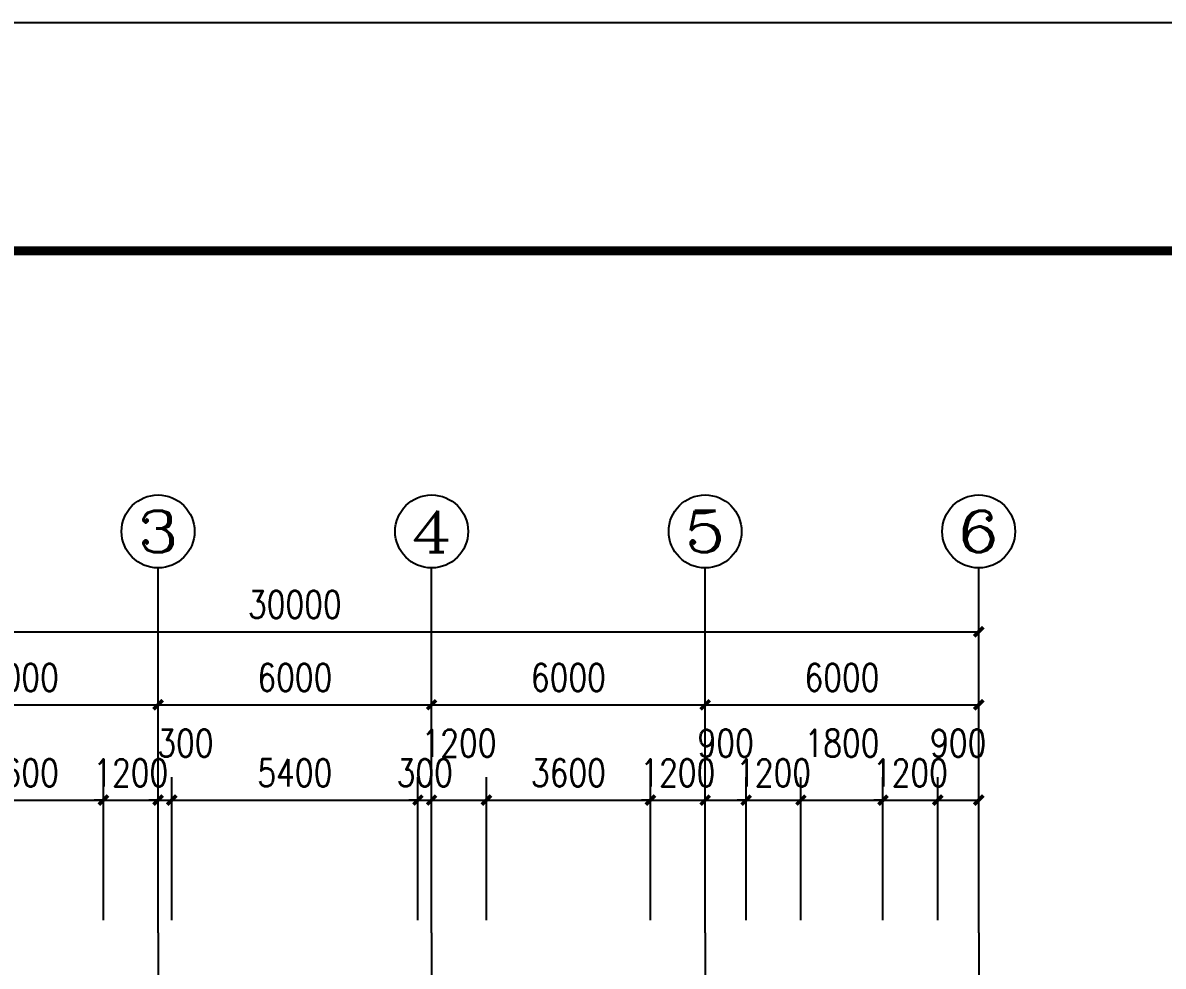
# Model space of a CAD drawing. Extents: x 31695611 to 39053694, y -59225 to 904195.
# Drawn here: x 38436940 to 38461953, y 883509 to 904195 of the extents above; entities that cross this region are included whole.
import ezdxf
from ezdxf.enums import TextEntityAlignment as Align

# ---------------------------------------------------------------- set-up
doc = ezdxf.new("R2010")
doc.units = 0
doc.header["$LTSCALE"] = 1000
doc.header["$MEASUREMENT"] = 0
doc.linetypes.add('ACAD_ISO04W100', pattern=[30.5, 24, -3, 0.5, -3])
doc.linetypes.add('DOTE', pattern=[2.42, 2, -0.2, 0.02, -0.2])
doc.layers.get('0').update_dxf_attribs({"linetype": 'CONTINUOUS'})
doc.layers.get('DEFPOINTS').update_dxf_attribs({"linetype": 'CONTINUOUS'})
for name, color, linetype in [('AXIS', 3, 'CONTINUOUS'), ('AXIS_TEXT', 7, 'CONTINUOUS'), ('DOTE', 1, 'ACAD_ISO04W100'), ('PUB_TITLE', 4, 'CONTINUOUS')]:
    doc.layers.add(name, color=color, linetype=linetype)
doc.styles.add('_TCH_AXIS', font='COMPLEX', dxfattribs={"bigfont": 'GBCBIG'})
doc.styles.add('COMPLEX', font='COMPLEX')
doc.styles.add('DIM_FONT', font='SIMPLEX.shx', dxfattribs={"width": 0.8})
doc.dimstyles.new('DIMN200', dxfattribs={"dimscale": 2, "dimtxt": 300, "dimasz": 100, "dimexe": 250, "dimexo": 300, "dimgap": 150, "dimtad": 1, "dimdec": 0, "dimzin": 0, "dimtxsty": 'DIM_FONT', "dimblk": 'ARCHTICK', "dimcen": 0.09, "dimclrt": 7, "dimazin": 3, "dimtfac": 1, "dimtdec": 0, "dimtix": 1, "dimtmove": 0, "dimatfit": 3, "dimtolj": 1, "dimtzin": 0})

# ---------------------------------------------------------------- blocks, each defined once
blk = doc.blocks.new('_ARCHTICK')
at = {"color": 0, "linetype": 'BYBLOCK', "const_width": 0.4}
blk.add_lwpolyline([(-0.5, -0.5), (0.5, 0.5)], dxfattribs=at)
blk = doc.blocks.new('*D261')
at = {"layer": 'AXIS', "color": 0}
for p, q in [((38435107, 884519), (38435107, 887651)), ((38438707, 884519), (38438707, 887651)), ((38435107, 887151), (38438707, 887151))]:
    blk.add_line(p, q, dxfattribs=at)
at = {"layer": 'DEFPOINTS', "color": 0}
for p in [(38438707, 887151), (38435107, 883919), (38438707, 883919)]:
    blk.add_point(p, dxfattribs=at)
at = {"layer": 'AXIS', "color": 0, "xscale": 200, "yscale": 200, "zscale": 200, "rotation": 180}
blk.add_blockref('_ARCHTICK', (38435107, 887151), dxfattribs=at)
at = {"layer": 'AXIS', "color": 0, "xscale": 200, "yscale": 200, "zscale": 200}
blk.add_blockref('_ARCHTICK', (38438707, 887151), dxfattribs=at)
at = {"layer": 'AXIS', "color": 7, "insert": (38436907, 887751), "char_height": 600, "attachment_point": 5, "style": 'DIM_FONT'}
blk.add_mtext('\\A1;3600', dxfattribs=at)
blk = doc.blocks.new('*D262')
at = {"layer": 'AXIS', "color": 0}
for p, q in [((38438707, 884519), (38438707, 887651)), ((38439907, 884519), (38439907, 887651)), ((38438707, 887151), (38438507, 887151)), ((38438707, 887151), (38439907, 887151)), ((38439907, 887151), (38440107, 887151))]:
    blk.add_line(p, q, dxfattribs=at)
at = {"layer": 'DEFPOINTS', "color": 0}
for p in [(38439907, 887151), (38438707, 883919), (38439907, 883919)]:
    blk.add_point(p, dxfattribs=at)
at = {"layer": 'AXIS', "color": 0, "xscale": 200, "yscale": 200, "zscale": 200}
blk.add_blockref('_ARCHTICK', (38438707, 887151), dxfattribs=at)
at = {"layer": 'AXIS', "color": 0, "xscale": 200, "yscale": 200, "zscale": 200, "rotation": 180}
blk.add_blockref('_ARCHTICK', (38439907, 887151), dxfattribs=at)
at = {"layer": 'AXIS', "color": 7, "insert": (38439307, 887751), "char_height": 600, "attachment_point": 5, "style": 'DIM_FONT'}
blk.add_mtext('\\A1;1200', dxfattribs=at)
blk = doc.blocks.new('*D263')
at = {"layer": 'AXIS', "color": 0}
for p, q in [((38439907, 884519), (38439907, 887651)), ((38440207, 884519), (38440207, 887651)), ((38439907, 887151), (38439707, 887151)), ((38439907, 887151), (38440207, 887151)), ((38440207, 887151), (38440407, 887151))]:
    blk.add_line(p, q, dxfattribs=at)
at = {"layer": 'DEFPOINTS', "color": 0}
for p in [(38440207, 887151), (38439907, 883919), (38440207, 883919)]:
    blk.add_point(p, dxfattribs=at)
at = {"layer": 'AXIS', "color": 0, "xscale": 200, "yscale": 200, "zscale": 200}
blk.add_blockref('_ARCHTICK', (38439907, 887151), dxfattribs=at)
at = {"layer": 'AXIS', "color": 0, "xscale": 200, "yscale": 200, "zscale": 200, "rotation": 180}
blk.add_blockref('_ARCHTICK', (38440207, 887151), dxfattribs=at)
at = {"layer": 'AXIS', "color": 7, "insert": (38440507, 888401), "char_height": 600, "attachment_point": 5, "style": 'DIM_FONT'}
blk.add_mtext('\\A1;300', dxfattribs=at)
blk = doc.blocks.new('*D264')
at = {"layer": 'AXIS', "color": 0}
for p, q in [((38440207, 884519), (38440207, 887651)), ((38445607, 884519), (38445607, 887651)), ((38440207, 887151), (38445607, 887151))]:
    blk.add_line(p, q, dxfattribs=at)
at = {"layer": 'DEFPOINTS', "color": 0}
for p in [(38445607, 887151), (38440207, 883919), (38445607, 883919)]:
    blk.add_point(p, dxfattribs=at)
at = {"layer": 'AXIS', "color": 0, "xscale": 200, "yscale": 200, "zscale": 200, "rotation": 180}
blk.add_blockref('_ARCHTICK', (38440207, 887151), dxfattribs=at)
at = {"layer": 'AXIS', "color": 0, "xscale": 200, "yscale": 200, "zscale": 200}
blk.add_blockref('_ARCHTICK', (38445607, 887151), dxfattribs=at)
at = {"layer": 'AXIS', "color": 7, "insert": (38442907, 887751), "char_height": 600, "attachment_point": 5, "style": 'DIM_FONT'}
blk.add_mtext('\\A1;5400', dxfattribs=at)
blk = doc.blocks.new('*D265')
at = {"layer": 'AXIS', "color": 0}
for p, q in [((38445607, 884519), (38445607, 887651)), ((38445907, 884519), (38445907, 887651)), ((38445607, 887151), (38445407, 887151)), ((38445607, 887151), (38445907, 887151)), ((38445907, 887151), (38446107, 887151))]:
    blk.add_line(p, q, dxfattribs=at)
at = {"layer": 'DEFPOINTS', "color": 0}
for p in [(38445907, 887151), (38445607, 883919), (38445907, 883919)]:
    blk.add_point(p, dxfattribs=at)
at = {"layer": 'AXIS', "color": 0, "xscale": 200, "yscale": 200, "zscale": 200}
blk.add_blockref('_ARCHTICK', (38445607, 887151), dxfattribs=at)
at = {"layer": 'AXIS', "color": 0, "xscale": 200, "yscale": 200, "zscale": 200, "rotation": 180}
blk.add_blockref('_ARCHTICK', (38445907, 887151), dxfattribs=at)
at = {"layer": 'AXIS', "color": 7, "insert": (38445757, 887751), "char_height": 600, "attachment_point": 5, "style": 'DIM_FONT'}
blk.add_mtext('\\A1;300', dxfattribs=at)
blk = doc.blocks.new('*D266')
at = {"layer": 'AXIS', "color": 0}
for p, q in [((38445907, 884519), (38445907, 887651)), ((38447107, 884519), (38447107, 887651)), ((38445907, 887151), (38447107, 887151))]:
    blk.add_line(p, q, dxfattribs=at)
at = {"layer": 'DEFPOINTS', "color": 0}
for p in [(38447107, 887151), (38445907, 883919), (38447107, 883919)]:
    blk.add_point(p, dxfattribs=at)
at = {"layer": 'AXIS', "color": 0, "xscale": 200, "yscale": 200, "zscale": 200, "rotation": 180}
blk.add_blockref('_ARCHTICK', (38445907, 887151), dxfattribs=at)
at = {"layer": 'AXIS', "color": 0, "xscale": 200, "yscale": 200, "zscale": 200}
blk.add_blockref('_ARCHTICK', (38447107, 887151), dxfattribs=at)
at = {"layer": 'AXIS', "color": 7, "insert": (38446507, 888401), "char_height": 600, "attachment_point": 5, "style": 'DIM_FONT'}
blk.add_mtext('\\A1;1200', dxfattribs=at)
blk = doc.blocks.new('*D267')
at = {"layer": 'AXIS', "color": 0}
for p, q in [((38447107, 884519), (38447107, 887651)), ((38450707, 884519), (38450707, 887651)), ((38447107, 887151), (38450707, 887151))]:
    blk.add_line(p, q, dxfattribs=at)
at = {"layer": 'DEFPOINTS', "color": 0}
for p in [(38450707, 887151), (38447107, 883919), (38450707, 883919)]:
    blk.add_point(p, dxfattribs=at)
at = {"layer": 'AXIS', "color": 0, "xscale": 200, "yscale": 200, "zscale": 200, "rotation": 180}
blk.add_blockref('_ARCHTICK', (38447107, 887151), dxfattribs=at)
at = {"layer": 'AXIS', "color": 0, "xscale": 200, "yscale": 200, "zscale": 200}
blk.add_blockref('_ARCHTICK', (38450707, 887151), dxfattribs=at)
at = {"layer": 'AXIS', "color": 7, "insert": (38448907, 887751), "char_height": 600, "attachment_point": 5, "style": 'DIM_FONT'}
blk.add_mtext('\\A1;3600', dxfattribs=at)
blk = doc.blocks.new('*D268')
at = {"layer": 'AXIS', "color": 0}
for p, q in [((38450707, 884519), (38450707, 887651)), ((38451907, 884519), (38451907, 887651)), ((38450707, 887151), (38450507, 887151)), ((38450707, 887151), (38451907, 887151)), ((38451907, 887151), (38452107, 887151))]:
    blk.add_line(p, q, dxfattribs=at)
at = {"layer": 'DEFPOINTS', "color": 0}
for p in [(38451907, 887151), (38450707, 883919), (38451907, 883919)]:
    blk.add_point(p, dxfattribs=at)
at = {"layer": 'AXIS', "color": 0, "xscale": 200, "yscale": 200, "zscale": 200}
blk.add_blockref('_ARCHTICK', (38450707, 887151), dxfattribs=at)
at = {"layer": 'AXIS', "color": 0, "xscale": 200, "yscale": 200, "zscale": 200, "rotation": 180}
blk.add_blockref('_ARCHTICK', (38451907, 887151), dxfattribs=at)
at = {"layer": 'AXIS', "color": 7, "insert": (38451307, 887751), "char_height": 600, "attachment_point": 5, "style": 'DIM_FONT'}
blk.add_mtext('\\A1;1200', dxfattribs=at)
blk = doc.blocks.new('*D269')
at = {"layer": 'AXIS', "color": 0}
for p, q in [((38451907, 884519), (38451907, 887651)), ((38452807, 884519), (38452807, 887651)), ((38451907, 887151), (38452807, 887151))]:
    blk.add_line(p, q, dxfattribs=at)
at = {"layer": 'DEFPOINTS', "color": 0}
for p in [(38452807, 887151), (38451907, 883919), (38452807, 883919)]:
    blk.add_point(p, dxfattribs=at)
at = {"layer": 'AXIS', "color": 0, "xscale": 200, "yscale": 200, "zscale": 200, "rotation": 180}
blk.add_blockref('_ARCHTICK', (38451907, 887151), dxfattribs=at)
at = {"layer": 'AXIS', "color": 0, "xscale": 200, "yscale": 200, "zscale": 200}
blk.add_blockref('_ARCHTICK', (38452807, 887151), dxfattribs=at)
at = {"layer": 'AXIS', "color": 7, "insert": (38452357, 888401), "char_height": 600, "attachment_point": 5, "style": 'DIM_FONT'}
blk.add_mtext('\\A1;900', dxfattribs=at)
blk = doc.blocks.new('*D270')
at = {"layer": 'AXIS', "color": 0}
for p, q in [((38452807, 884519), (38452807, 887651)), ((38454007, 884519), (38454007, 887651)), ((38452807, 887151), (38452607, 887151)), ((38452807, 887151), (38454007, 887151)), ((38454007, 887151), (38454207, 887151))]:
    blk.add_line(p, q, dxfattribs=at)
at = {"layer": 'DEFPOINTS', "color": 0}
for p in [(38454007, 887151), (38452807, 883919), (38454007, 883919)]:
    blk.add_point(p, dxfattribs=at)
at = {"layer": 'AXIS', "color": 0, "xscale": 200, "yscale": 200, "zscale": 200}
blk.add_blockref('_ARCHTICK', (38452807, 887151), dxfattribs=at)
at = {"layer": 'AXIS', "color": 0, "xscale": 200, "yscale": 200, "zscale": 200, "rotation": 180}
blk.add_blockref('_ARCHTICK', (38454007, 887151), dxfattribs=at)
at = {"layer": 'AXIS', "color": 7, "insert": (38453407, 887751), "char_height": 600, "attachment_point": 5, "style": 'DIM_FONT'}
blk.add_mtext('\\A1;1200', dxfattribs=at)
blk = doc.blocks.new('*D271')
at = {"layer": 'AXIS', "color": 0}
for p, q in [((38454007, 884519), (38454007, 887651)), ((38455807, 884519), (38455807, 887651)), ((38454007, 887151), (38455807, 887151))]:
    blk.add_line(p, q, dxfattribs=at)
at = {"layer": 'DEFPOINTS', "color": 0}
for p in [(38455807, 887151), (38454007, 883919), (38455807, 883919)]:
    blk.add_point(p, dxfattribs=at)
at = {"layer": 'AXIS', "color": 0, "xscale": 200, "yscale": 200, "zscale": 200, "rotation": 180}
blk.add_blockref('_ARCHTICK', (38454007, 887151), dxfattribs=at)
at = {"layer": 'AXIS', "color": 0, "xscale": 200, "yscale": 200, "zscale": 200}
blk.add_blockref('_ARCHTICK', (38455807, 887151), dxfattribs=at)
at = {"layer": 'AXIS', "color": 7, "insert": (38454907, 888401), "char_height": 600, "attachment_point": 5, "style": 'DIM_FONT'}
blk.add_mtext('\\A1;1800', dxfattribs=at)
blk = doc.blocks.new('*D272')
at = {"layer": 'AXIS', "color": 0}
for p, q in [((38455807, 884519), (38455807, 887651)), ((38457007, 884519), (38457007, 887651)), ((38455807, 887151), (38455607, 887151)), ((38455807, 887151), (38457007, 887151)), ((38457007, 887151), (38457207, 887151))]:
    blk.add_line(p, q, dxfattribs=at)
at = {"layer": 'DEFPOINTS', "color": 0}
for p in [(38457007, 887151), (38455807, 883919), (38457007, 883919)]:
    blk.add_point(p, dxfattribs=at)
at = {"layer": 'AXIS', "color": 0, "xscale": 200, "yscale": 200, "zscale": 200}
blk.add_blockref('_ARCHTICK', (38455807, 887151), dxfattribs=at)
at = {"layer": 'AXIS', "color": 0, "xscale": 200, "yscale": 200, "zscale": 200, "rotation": 180}
blk.add_blockref('_ARCHTICK', (38457007, 887151), dxfattribs=at)
at = {"layer": 'AXIS', "color": 7, "insert": (38456407, 887751), "char_height": 600, "attachment_point": 5, "style": 'DIM_FONT'}
blk.add_mtext('\\A1;1200', dxfattribs=at)
blk = doc.blocks.new('*D273')
at = {"layer": 'AXIS', "color": 0}
for p, q in [((38457007, 884519), (38457007, 887651)), ((38457907, 884519), (38457907, 887651)), ((38457007, 887151), (38457907, 887151))]:
    blk.add_line(p, q, dxfattribs=at)
at = {"layer": 'DEFPOINTS', "color": 0}
for p in [(38457907, 887151), (38457007, 883919), (38457907, 883919)]:
    blk.add_point(p, dxfattribs=at)
at = {"layer": 'AXIS', "color": 0, "xscale": 200, "yscale": 200, "zscale": 200, "rotation": 180}
blk.add_blockref('_ARCHTICK', (38457007, 887151), dxfattribs=at)
at = {"layer": 'AXIS', "color": 0, "xscale": 200, "yscale": 200, "zscale": 200}
blk.add_blockref('_ARCHTICK', (38457907, 887151), dxfattribs=at)
at = {"layer": 'AXIS', "color": 7, "insert": (38457457, 888401), "char_height": 600, "attachment_point": 5, "style": 'DIM_FONT'}
blk.add_mtext('\\A1;900', dxfattribs=at)
blk = doc.blocks.new('*D624')
at = {"layer": 'AXIS', "color": 0}
for p, q in [((38433907, 884842), (38433907, 889742)), ((38439907, 884842), (38439907, 889742)), ((38433907, 889242), (38439907, 889242))]:
    blk.add_line(p, q, dxfattribs=at)
at = {"layer": 'DEFPOINTS', "color": 0}
for p in [(38439907, 889242), (38433907, 884242), (38439907, 884242)]:
    blk.add_point(p, dxfattribs=at)
at = {"layer": 'AXIS', "color": 0, "xscale": 200, "yscale": 200, "zscale": 200, "rotation": 180}
blk.add_blockref('_ARCHTICK', (38433907, 889242), dxfattribs=at)
at = {"layer": 'AXIS', "color": 0, "xscale": 200, "yscale": 200, "zscale": 200}
blk.add_blockref('_ARCHTICK', (38439907, 889242), dxfattribs=at)
at = {"layer": 'AXIS', "color": 7, "insert": (38436907, 889842), "char_height": 600, "attachment_point": 5, "style": 'DIM_FONT'}
blk.add_mtext('\\A1;6000', dxfattribs=at)
blk = doc.blocks.new('*D625')
at = {"layer": 'AXIS', "color": 0}
for p, q in [((38439907, 884842), (38439907, 889742)), ((38445907, 884842), (38445907, 889742)), ((38439907, 889242), (38445907, 889242))]:
    blk.add_line(p, q, dxfattribs=at)
at = {"layer": 'DEFPOINTS', "color": 0}
for p in [(38445907, 889242), (38439907, 884242), (38445907, 884242)]:
    blk.add_point(p, dxfattribs=at)
at = {"layer": 'AXIS', "color": 0, "xscale": 200, "yscale": 200, "zscale": 200, "rotation": 180}
blk.add_blockref('_ARCHTICK', (38439907, 889242), dxfattribs=at)
at = {"layer": 'AXIS', "color": 0, "xscale": 200, "yscale": 200, "zscale": 200}
blk.add_blockref('_ARCHTICK', (38445907, 889242), dxfattribs=at)
at = {"layer": 'AXIS', "color": 7, "insert": (38442907, 889842), "char_height": 600, "attachment_point": 5, "style": 'DIM_FONT'}
blk.add_mtext('\\A1;6000', dxfattribs=at)
blk = doc.blocks.new('*D626')
at = {"layer": 'AXIS', "color": 0}
for p, q in [((38445907, 884842), (38445907, 889742)), ((38451907, 884842), (38451907, 889742)), ((38445907, 889242), (38451907, 889242))]:
    blk.add_line(p, q, dxfattribs=at)
at = {"layer": 'DEFPOINTS', "color": 0}
for p in [(38451907, 889242), (38445907, 884242), (38451907, 884242)]:
    blk.add_point(p, dxfattribs=at)
at = {"layer": 'AXIS', "color": 0, "xscale": 200, "yscale": 200, "zscale": 200, "rotation": 180}
blk.add_blockref('_ARCHTICK', (38445907, 889242), dxfattribs=at)
at = {"layer": 'AXIS', "color": 0, "xscale": 200, "yscale": 200, "zscale": 200}
blk.add_blockref('_ARCHTICK', (38451907, 889242), dxfattribs=at)
at = {"layer": 'AXIS', "color": 7, "insert": (38448907, 889842), "char_height": 600, "attachment_point": 5, "style": 'DIM_FONT'}
blk.add_mtext('\\A1;6000', dxfattribs=at)
blk = doc.blocks.new('*D627')
at = {"layer": 'AXIS', "color": 0}
for p, q in [((38451907, 884842), (38451907, 889742)), ((38457907, 884842), (38457907, 889742)), ((38451907, 889242), (38457907, 889242))]:
    blk.add_line(p, q, dxfattribs=at)
at = {"layer": 'DEFPOINTS', "color": 0}
for p in [(38457907, 889242), (38451907, 884242), (38457907, 884242)]:
    blk.add_point(p, dxfattribs=at)
at = {"layer": 'AXIS', "color": 0, "xscale": 200, "yscale": 200, "zscale": 200, "rotation": 180}
blk.add_blockref('_ARCHTICK', (38451907, 889242), dxfattribs=at)
at = {"layer": 'AXIS', "color": 0, "xscale": 200, "yscale": 200, "zscale": 200}
blk.add_blockref('_ARCHTICK', (38457907, 889242), dxfattribs=at)
at = {"layer": 'AXIS', "color": 7, "insert": (38454907, 889842), "char_height": 600, "attachment_point": 5, "style": 'DIM_FONT'}
blk.add_mtext('\\A1;6000', dxfattribs=at)
blk = doc.blocks.new('*D628')
at = {"layer": 'AXIS', "color": 0}
for p, q in [((38427907, 884842), (38427907, 891342)), ((38457907, 884842), (38457907, 891342)), ((38427907, 890842), (38457907, 890842))]:
    blk.add_line(p, q, dxfattribs=at)
at = {"layer": 'DEFPOINTS', "color": 0}
for p in [(38457907, 890842), (38427907, 884242), (38457907, 884242)]:
    blk.add_point(p, dxfattribs=at)
at = {"layer": 'AXIS', "color": 0, "xscale": 200, "yscale": 200, "zscale": 200, "rotation": 180}
blk.add_blockref('_ARCHTICK', (38427907, 890842), dxfattribs=at)
at = {"layer": 'AXIS', "color": 0, "xscale": 200, "yscale": 200, "zscale": 200}
blk.add_blockref('_ARCHTICK', (38457907, 890842), dxfattribs=at)
at = {"layer": 'AXIS', "color": 7, "insert": (38442907, 891442), "char_height": 600, "attachment_point": 5, "style": 'DIM_FONT'}
blk.add_mtext('\\A1;30000', dxfattribs=at)
blk = doc.blocks.new('_AXISO')
blk.add_circle((0, 0), 0.5)
at = {"layer": 'AXIS_TEXT', "style": 'COMPLEX', "width": 1.041667}
blk.add_attdef('A', text='', height=0.56, dxfattribs=at).set_placement((-0.25, -0.28), (0.25, -0.28), align=Align.FIT)

msp = doc.modelspace()

# ---------------------------------------------------------------- linework, layer by layer
at = {"layer": 'AXIS'}
for p, q in [((38439906.7, 884242.1), (38439906.7, 892242.1)), ((38445906.7, 884242.1), (38445906.7, 892242.1)), ((38451906.7, 884242.1), (38451906.7, 892242.1)), ((38457906.7, 884242.1), (38457906.7, 892242.1))]:
    msp.add_line(p, q, dxfattribs=at)
at = {"layer": 'DOTE', "linetype": 'DOTE'}
for p, q in [((38439906.7, 884242.1), (38439906.7, 878258.6)), ((38445906.7, 884242.1), (38445906.7, 878258.5)), ((38451906.7, 884242.1), (38451906.7, 878258.5)), ((38457906.7, 884242.1), (38457906.7, 784664.7))]:
    msp.add_line(p, q, dxfattribs=at)
at = {"layer": 'PUB_TITLE'}
msp.add_lwpolyline([(38411259.9, 755595.5), (38495259.9, 755595.5), (38495259.9, 904195.5), (38411259.9, 904195.5)], close=True, dxfattribs=at)
at = {"layer": 'PUB_TITLE', "const_width": 200}
msp.add_lwpolyline([(38413259.9, 757595.5), (38493259.9, 757595.5), (38493259.9, 899195.5), (38413259.9, 899195.5)], close=True, dxfattribs=at)

# ---------------------------------------------------------------- block references
at = {"layer": 'AXIS'}
ref = msp.add_blockref('_AXISO', (38439906.7, 893042.1), dxfattribs=dict(at, xscale=1600, yscale=1600, zscale=1600))
ref.add_attrib('A', '3', dxfattribs={"layer": 'AXIS_TEXT', "height": 905.1, "style": '_TCH_AXIS', "width": 1.5}).set_placement((38439454.2, 892589.6), (38440359.3, 892589.6), align=Align.FIT)
ref = msp.add_blockref('_AXISO', (38445906.7, 893042.1), dxfattribs=dict(at, xscale=1600, yscale=1600, zscale=1600))
ref.add_attrib('A', '4', dxfattribs={"layer": 'AXIS_TEXT', "height": 905.1, "style": '_TCH_AXIS', "width": 1.3125}).set_placement((38445454.2, 892589.6), (38446359.3, 892589.6), align=Align.FIT)
ref = msp.add_blockref('_AXISO', (38451906.7, 893042.1), dxfattribs=dict(at, xscale=1600, yscale=1600, zscale=1600))
ref.add_attrib('A', '5', dxfattribs={"layer": 'AXIS_TEXT', "height": 905.1, "style": '_TCH_AXIS', "width": 1.5}).set_placement((38451454.2, 892589.6), (38452359.3, 892589.6), align=Align.FIT)
ref = msp.add_blockref('_AXISO', (38457906.7, 893042.1), dxfattribs=dict(at, xscale=1600, yscale=1600, zscale=1600))
ref.add_attrib('A', '6', dxfattribs={"layer": 'AXIS_TEXT', "height": 905.1, "style": '_TCH_AXIS', "width": 1.5}).set_placement((38457454.2, 892589.6), (38458359.3, 892589.6), align=Align.FIT)

# ---------------------------------------------------------------- dimensions: what is measured, and where the dimension line sits
for p1, p2, distance, picture, middle in [((38427906.7, 884242.1), (38457906.7, 884242.1), 6600, '*D628', (38442906.7, 891442.1)), ((38433906.7, 884242.1), (38439906.7, 884242.1), 5000, '*D624', (38436906.7, 889842.1)), ((38439906.7, 884242.1), (38445906.7, 884242.1), 5000, '*D625', (38442906.7, 889842.1)), ((38445906.7, 884242.1), (38451906.7, 884242.1), 5000, '*D626', (38448906.7, 889842.1)), ((38451906.7, 884242.1), (38457906.7, 884242.1), 5000, '*D627', (38454906.7, 889842.1)), ((38435106.7, 883919.1), (38438706.7, 883919.1), 3231.4, '*D261', (38436906.7, 887750.5)), ((38438706.7, 883919.1), (38439906.7, 883919.1), 3231.4, '*D262', (38439306.7, 887750.5)), ((38440206.7, 883919.1), (38445606.7, 883919.1), 3231.4, '*D264', (38442906.7, 887750.5)), ((38445606.7, 883919.1), (38445906.7, 883919.1), 3231.4, '*D265', (38445756.7, 887750.5)), ((38447106.8, 883919.1), (38450706.7, 883919.1), 3231.4, '*D267', (38448906.7, 887750.5)), ((38450706.7, 883919.1), (38451906.7, 883919.1), 3231.4, '*D268', (38451306.7, 887750.5)), ((38452806.7, 883919.1), (38454006.7, 883919.1), 3231.4, '*D270', (38453406.7, 887750.5)), ((38455806.7, 883919.1), (38457006.7, 883919.1), 3231.4, '*D272', (38456406.7, 887750.5))]:
    dim = msp.add_aligned_dim(p1=p1, p2=p2, distance=distance, dimstyle='DIMN200', dxfattribs=at)
    dim.commit()
    dim.dimension.update_dxf_attribs({"geometry": picture, "text_midpoint": middle})
for base, p1, p2, picture, middle in [((38440206.7, 887150.5), (38439906.7, 883919.1), (38440206.7, 883919.1), '*D263', (38440506.7, 888400.5)), ((38447106.8, 887150.5), (38445906.7, 883919.1), (38447106.8, 883919.1), '*D266', (38446506.7, 888400.5)), ((38452806.7, 887150.5), (38451906.7, 883919.1), (38452806.7, 883919.1), '*D269', (38452356.7, 888400.5)), ((38455806.7, 887150.5), (38454006.7, 883919.1), (38455806.7, 883919.1), '*D271', (38454906.7, 888400.5)), ((38457906.7, 887150.5), (38457006.7, 883919.1), (38457906.7, 883919.1), '*D273', (38457456.7, 888400.5))]:
    dim = msp.add_linear_dim(base=base, p1=p1, p2=p2, angle=0.00001, dimstyle='DIMN200', dxfattribs=at)
    dim.commit()
    dim.dimension.update_dxf_attribs({"geometry": picture, "text_midpoint": middle, "dimtype": 129})

doc.saveas('drawing.dxf')
